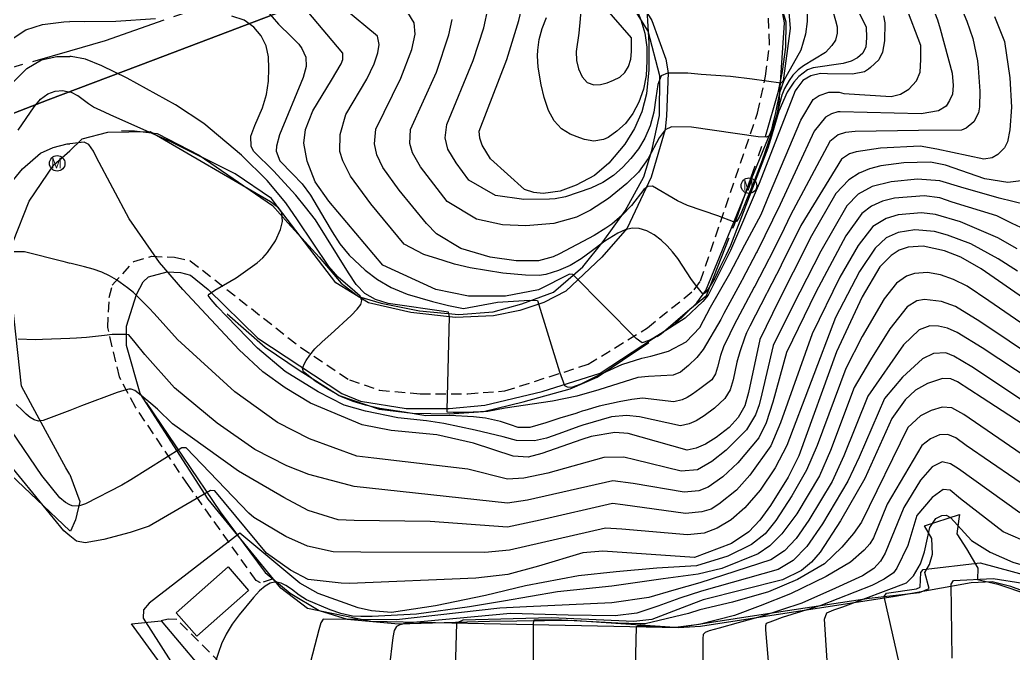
# Model space of a CAD drawing. Header units: feet. Extents: x 197796 to 199821, y 552499 to 555392.
# Drawn here: x 199112 to 199208, y 554311.2 to 554372.5 of the extents above; entities that cross this region are included whole.
import ezdxf

# ---------------------------------------------------------------- set-up
doc = ezdxf.new("R2010")
doc.units = ezdxf.units.FT
doc.header["$MEASUREMENT"] = 0
doc.linetypes.add('ANYANG1', pattern=[11.5, 6, -1, 1, -1.5, 1, -1])
doc.linetypes.add('ANYANG11', pattern=[1.5, 1, -0.5])
for name, color, linetype in [('AAC006', 7, 'ANYANG1'), ('ADA085', 1, 'CONTINUOUS'), ('AE002', 1, 'ANYANG11'), ('AE130', 42, 'CONTINUOUS'), ('AE200', 1, 'CONTINUOUS'), ('AZ080', 1, 'CONTINUOUS'), ('AZ0801', 7, 'CONTINUOUS'), ('CAA001', 7, 'CONTINUOUS'), ('CAA002', 30, 'CONTINUOUS'), ('wipco_지적', 20, 'CONTINUOUS')]:
    doc.layers.add(name, color=color, linetype=linetype)
doc.styles.add('GHS', font='ROMANS', dxfattribs={"bigfont": 'NGSW.shx'})

# ---------------------------------------------------------------- blocks, each defined once
blk = doc.blocks.new('AE200')
at = {"layer": 'AE200'}
blk.add_circle((0, 0), 0.75, dxfattribs=at)
at = {"layer": 'AE200', "style": 'GHS'}
blk.add_text('M', height=1, dxfattribs=at).set_placement((-0.582, -0.477))

msp = doc.modelspace()

# ---------------------------------------------------------------- linework, layer by layer
at = {"layer": 'AAC006', "color": 255}
for points in [[(199116.8, 554369.48), (199120.25, 554370.47), (199144.05, 554378.87), (199159.19, 554384.01), (199148.46, 554390.78), (199135.13, 554399.34), (199130.78, 554401.99), (199130, 554402.51), (199121.71, 554403.85), (199118.72, 554403.21), (199117.7, 554403.13), (199116.8, 554403.04)], [(199131.98, 554344.07), (199135.65, 554340.86), (199138.95, 554338.63), (199142.81, 554336.2), (199146.69, 554334.88), (199149.89, 554334.48), (199153.44, 554334.42), (199156.76, 554334.63), (199160.6, 554335.56), (199165.14, 554336.83), (199167.75, 554337.95), (199173.92, 554342.14), (199176.68, 554344.51), (199178.29, 554345.85), (199181, 554352.72), (199183.99, 554361.2), (199185.25, 554365.59), (199185.63, 554367.47), (199185.98, 554369.82), (199186, 554372.24), (199185.31, 554374.57), (199184.62, 554376.25), (199180.93, 554380.79), (199177.41, 554384.7)]]:
    msp.add_lwpolyline(points, dxfattribs=at)
at = {"layer": 'AAC006', "color": 255, "flags": 128}
msp.add_lwpolyline([(199085.35, 554337.95), (199089.08, 554347.85), (199091.66, 554356.66), (199093.65, 554361.88), (199104.84, 554366.09), (199116.8, 554369.48)], dxfattribs=at)
at = {"layer": 'ADA085', "color": 255}
for points in [[(199170.57, 554376.36), (199173.03, 554372.4), (199174.37, 554368.69), (199174.59, 554367.36), (199174.45, 554363.21), (199174.32, 554361.87), (199172.94, 554357.29), (199170.63, 554352.36), (199168.19, 554349.54), (199164.7, 554346.26), (199162.59, 554345.17), (199160.26, 554344.39), (199157.72, 554343.88), (199154.06, 554343.71), (199149.74, 554344.2), (199145.66, 554345.13), (199142.5, 554347.06), (199136.95, 554354.31), (199136.19, 554354.9), (199124.56, 554361.66), (199120.43, 554361.6), (199117.94, 554360.94), (199116.8, 554359.82)], [(199223.9, 554311.72), (199207.7, 554317.75), (199205.9, 554318.2), (199203.88, 554318.1), (199196.52, 554316.78), (199177.72, 554313.86), (199175.58, 554313.73), (199145.87, 554314.34), (199139.76, 554315.61), (199137.16, 554317.57), (199130.16, 554326.16), (199123.58, 554336.37), (199122.26, 554341), (199122.26, 554342.87), (199123.22, 554345.94), (199123.89, 554347.18), (199124.38, 554347.64), (199126.18, 554348.14), (199127.47, 554348.07), (199128.46, 554347.82), (199130.14, 554346.44), (199134.94, 554341.71), (199143.07, 554336.37), (199144.86, 554335.64), (199149.28, 554334.92), (199153.44, 554334.93), (199156.9, 554335.24), (199162.44, 554336.56), (199168.04, 554338.33), (199175.24, 554343.07), (199177.38, 554345.15), (199178.25, 554346.33), (199185.11, 554363.07), (199185.33, 554364.49), (199185.85, 554372.19), (199185.3, 554375.17)], [(199094.59, 554248.46), (199091.44, 554250.04), (199099.8, 554268.45), (199099.85, 554269.54), (199099.97, 554281.9), (199100.04, 554298.42), (199099.97, 554316.26), (199101.23, 554319.94), (199110.46, 554329.13), (199116.79, 554323.12)], [(199116.79, 554328.54), (199117.77, 554325.93), (199117.34, 554324.17), (199116.84, 554323.07), (199116.79, 554323.12)], [(199116.79, 554265.5), (199116.82, 554265.58), (199117.22, 554295.48), (199117.92, 554300.49), (199119.47, 554303.21), (199125.51, 554310.32), (199122.74, 554314.13), (199125.62, 554314.41), (199130.98, 554308.03), (199134.17, 554306.06), (199136.18, 554305.21), (199141.34, 554304.13), (199184.03, 554305.73), (199195.7, 554308.49), (199197.56, 554308.79), (199202.05, 554308.66), (199204.42, 554308.15), (199205.25, 554307.74), (199206.77, 554306.14), (199207.92, 554303.25), (199207.86, 554301.31)]]:
    msp.add_lwpolyline(points, dxfattribs=at)
at = {"layer": 'ADA085', "color": 255, "flags": 128}
for points in [[(199109.02, 554345.61), (199110.71, 554347.79), (199111.27, 554350.96), (199112.86, 554354.95), (199115.258, 554358.48), (199116.8, 554359.82)], [(199116.79, 554328.54), (199116.407, 554329.204), (199113.64, 554334.28), (199112.12, 554337.1), (199111.07, 554346.84), (199110.32, 554346.72), (199110.39, 554345.72)]]:
    msp.add_lwpolyline(points, dxfattribs=at)
at = {"layer": 'AE002', "color": 255}
for points in [[(199136.43, 554318.46), (199135.22, 554318.08), (199134.8, 554318.31), (199128.24, 554327.5), (199123.14, 554335.07), (199121.58, 554337.98), (199120.45, 554342.75), (199120.6, 554345.65), (199120.89, 554346.84), (199122.97, 554349.14), (199124.7, 554349.63), (199126.91, 554349.55), (199128.43, 554349.21), (199139.11, 554340.82), (199143.8, 554337.69), (199146.69, 554336.7), (199150.63, 554336.34), (199155.23, 554336.35), (199158.82, 554336.63), (199166.87, 554339.2), (199172.6, 554342.73), (199177.12, 554346.39), (199177.72, 554347.26), (199183.24, 554363.47), (199184.01, 554367.04), (199184.39, 554370.13), (199184.27, 554373.38)], [(199205.25, 554307.74), (199205.03, 554309.2), (199202.08, 554310.02), (199198.51, 554310.06), (199194.45, 554309.63), (199187.48, 554307.93), (199183.52, 554307.28), (199182.3, 554306.9), (199178.72, 554306.6), (199164.07, 554306.58), (199144.51, 554305.8), (199140.03, 554306.02), (199134.37, 554307.82), (199132.39, 554309.28), (199127.12, 554314.56), (199126.28, 554314.57), (199125.62, 554314.41)]]:
    msp.add_lwpolyline(points, dxfattribs=at)
at = {"layer": 'AE130', "color": 255}
msp.add_lwpolyline([(199129.06, 554312.93), (199127.06, 554315.2), (199132.09, 554319.63), (199134.05, 554317.35)], close=True, dxfattribs=at)
at = {"layer": 'AZ080', "color": 255}
for points in [[(199143.01, 554347.04), (199144.69, 554345.75), (199146.86, 554345.09), (199150.57, 554344.37), (199154.36, 554344.02), (199157.69, 554344.26), (199160.47, 554345.04), (199163.53, 554346.17), (199166.36, 554348.6), (199168.32, 554351.05), (199170.44, 554354.02), (199172.25, 554357.31), (199173.03, 554359.86), (199173.76, 554363.23), (199173.78, 554367.06), (199172.66, 554371.39), (199170.51, 554374.85), (199167.87, 554378.01)], [(199124.18, 554335.5), (199131.33, 554324.95), (199135.66, 554319.08), (199138.09, 554317.08), (199140.89, 554315.4), (199143.58, 554314.59), (199148.53, 554314.14), (199157.33, 554314.39), (199165.29, 554314.48), (199175.24, 554313.82), (199176.51, 554313.92), (199183.35, 554315), (199194.02, 554316.61), (199198.87, 554317.17), (199199.81, 554317.54), (199199.39, 554319.08), (199199.83, 554319.85), (199200.15, 554320.87), (199200.08, 554322.36), (199199.36, 554323.6), (199202.73, 554324.69), (199202.68, 554324.26), (199202.48, 554322.82), (199203.43, 554321.37), (199204.52, 554319.49), (199204.48, 554318.42), (199206.45, 554317.96), (199215.23, 554315.01)]]:
    msp.add_lwpolyline(points, dxfattribs=at)
at = {"layer": 'AZ0801', "color": 255}
msp.add_lwpolyline([(199121.79, 554361.77), (199123.03, 554361.76), (199125.23, 554361.5), (199129.28, 554359.39), (199136.37, 554354.55), (199137.86, 554352.88), (199140.88, 554349.54), (199143.01, 554347.04)], dxfattribs=at)
at = {"layer": 'CAA001', "color": 255}
for points, elevation in [([(199195.41, 554372.87), (199195.52, 554372.19), (199195.51, 554370.46), (199195.31, 554369.34), (199194.94, 554368.62), (199194.14, 554367.88), (199193.94, 554367.71), (199193.56, 554367.44), (199192.41, 554367.24), (199189.98, 554367.27), (199189.31, 554367.29), (199188.38, 554367.07), (199187.6, 554366.61), (199187.02, 554365.84), (199186.87, 554365.63), (199183.39, 554356.66), (199180.61, 554350.19), (199178.46, 554345.88), (199177.95, 554345.26), (199176.24, 554343.64), (199174.03, 554342.24), (199173.27, 554341.8), (199172.72, 554341.5), (199172.08, 554341.28), (199171.51, 554341.7), (199165.4, 554347.87), (199165.07, 554347.92), (199162.08, 554346.38), (199158.89, 554345.77), (199155.31, 554345.79), (199152.16, 554346.44), (199147.02, 554348.77), (199141.8, 554354.96), (199140.48, 554356.81), (199139.71, 554358.82), (199139.39, 554360.55), (199139.55, 554361.89), (199140.26, 554363.69), (199142.08, 554366.65), (199143.01, 554368.22), (199143.17, 554368.65), (199143.15, 554369.26), (199136.29, 554377.46)], 125), ([(199172.55, 554373.44), (199172.72, 554370.22), (199172.73, 554367.64), (199172.51, 554365.34), (199172.05, 554363.59), (199171.35, 554361.98), (199170.42, 554360.48), (199168.86, 554358.64), (199167.47, 554357.45), (199165.71, 554356.5), (199164.17, 554355.93), (199162.53, 554355.69), (199161.61, 554355.8), (199160.73, 554356.07), (199157.43, 554359.04), (199156.63, 554360.36), (199156.39, 554361.06), (199156.34, 554361.72), (199159, 554368.65), (199160.16, 554372.4), (199160.72, 554374.77)], 130), ([(199208.71, 554356.93), (199207.4, 554356.77), (199205.2, 554357.13), (199201.38, 554358.44), (199199.93, 554358.72), (199197.37, 554358.65), (199195.15, 554358.38), (199194.05, 554358.08), (199193.06, 554357.67), (199192.04, 554357.03), (199190.81, 554355.69), (199188.44, 554351.6), (199186.68, 554348.11), (199185.29, 554345.35), (199183.44, 554341.58), (199182.37, 554336.48), (199182, 554335.18), (199181.37, 554334.07), (199180.5, 554333.1), (199179.24, 554332.13), (199178.2, 554331.5), (199177.29, 554331.09), (199176.44, 554330.91), (199172, 554332.15), (199170.74, 554332.52), (199169.46, 554332.62), (199167.16, 554332.24), (199166.26, 554331.93), (199162.39, 554330.59), (199161.06, 554330.22), (199159.61, 554330.31), (199155.8, 554331.59), (199152.25, 554332.38), (199147.85, 554332.79), (199145.02, 554333.34), (199140.03, 554335.45), (199137.59, 554336.93), (199135.43, 554338.47), (199133.14, 554340.61), (199127.7, 554346.43), (199125.44, 554349.04), (199122.51, 554353.25), (199119.36, 554359.17), (199119.07, 554359.78), (199118.63, 554360.43), (199118.16, 554360.66), (199116.8, 554360.51)], 120), ([(199214.27, 554341.89), (199204.84, 554348.42), (199202.86, 554349.54), (199201.28, 554350.16), (199199.23, 554350.61), (199197.8, 554350.52), (199196.93, 554350.21), (199196.13, 554349.7), (199195.04, 554348.61), (199193.35, 554345.72), (199190.85, 554340.4), (199187.23, 554330.37), (199186.18, 554328.29), (199184.47, 554325.56), (199183.46, 554324.13), (199182.4, 554323), (199180.73, 554321.9), (199177.15, 554320.55), (199168.27, 554321.16), (199166.36, 554320.98), (199162.06, 554319.71), (199159.11, 554318.9), (199156.03, 554318.55), (199143.8, 554318.04), (199143.01, 554318.07), (199139.82, 554318.41), (199138.12, 554319.3), (199135.78, 554320.97), (199130.81, 554326.96), (199130.38, 554327), (199124.44, 554323.57), (199122.61, 554322.95), (199120.06, 554322.26), (199118.26, 554321.94), (199117.42, 554322.12), (199116.79, 554322.63)], 115), ([(199216.09, 554328.72), (199204.93, 554335.97), (199202.56, 554337.51), (199201.9, 554337.81), (199201.09, 554337.82), (199199.64, 554337.36), (199198.5, 554336.7), (199197.48, 554335.77), (199196.22, 554333.96), (199193.59, 554328.16), (199191.26, 554324.09), (199189.29, 554321.06), (199188.45, 554320.07), (199187.47, 554319.28), (199185.65, 554318.39), (199177.99, 554316.46), (199176.38, 554315.83), (199173.03, 554314.56), (199171.27, 554314.34), (199163.29, 554314.7), (199154.77, 554314.47), (199154.16, 554314.19), (199153.88, 554305.32)], 110), ([(199190.09, 554308.56), (199189.7, 554314.57), (199189.94, 554315.18), (199190.6, 554315.48), (199191.47, 554315.77), (199197.61, 554318.09), (199198.3, 554318.76), (199198.99, 554319.91), (199199.35, 554321.09), (199199.87, 554323.45), (199200.47, 554324.3), (199201.05, 554324.6), (199201.47, 554324.62), (199201.87, 554324.4), (199203.91, 554322.19), (199205.7, 554321.04), (199207.9, 554320.1), (199210.79, 554319.24)], 105)]:
    msp.add_lwpolyline(points, dxfattribs=dict(at, elevation=elevation))
at = {"layer": 'CAA001', "color": 255, "flags": 128}
for points, elevation in [([(199110.31, 554355.77), (199112.22, 554358.07), (199113.97, 554359.58), (199115.19, 554360.15), (199116.52, 554360.49), (199116.8, 554360.51)], 120), ([(199116.79, 554322.63), (199116.226, 554323.106), (199112.21, 554328.01), (199111.07, 554329.42)], 115)]:
    msp.add_lwpolyline(points, dxfattribs=dict(at, elevation=elevation))
at = {"layer": 'CAA002', "color": 255}
for points, elevation in [([(199199.59, 554381.54), (199203.45, 554372.36), (199204.03, 554370.68), (199204.49, 554368.51), (199204.55, 554367.85), (199204.7, 554365.57), (199204.66, 554364.06), (199204.57, 554363.48), (199204.12, 554362.63), (199203.39, 554362.01), (199202.94, 554361.81), (199198.78, 554361.78), (199192.65, 554361.7), (199191.73, 554361.58), (199191.03, 554361.37), (199190.22, 554360.71), (199186.42, 554353.62), (199185.5, 554351.7), (199184.35, 554349.43), (199184.31, 554349.36), (199182.96, 554346.74), (199182.92, 554346.66), (199181.23, 554343.49), (199180.92, 554342.88), (199180.55, 554342.13), (199179.94, 554340.88), (199179.65, 554340.05), (199179.36, 554338.92), (199179.18, 554338.27), (199178.8, 554337.69), (199177.67, 554336.84), (199176.94, 554336.3), (199176.42, 554335.99), (199175.96, 554335.78), (199175.14, 554335.58), (199172.12, 554335.92), (199171.09, 554335.81), (199169.86, 554335.56), (199167.93, 554335.15), (199166.53, 554334.75), (199166.29, 554334.66), (199165.94, 554334.53), (199165.68, 554334.44), (199164.13, 554333.98), (199162.77, 554333.55), (199161.23, 554333.11), (199160.12, 554333.11), (199159.38, 554333.36), (199158.39, 554333.67), (199156.96, 554333.98), (199155.78, 554334.13), (199153.5, 554334.25), (199151.2, 554334.21), (199149.1, 554334.57), (199146.73, 554334.93), (199145.34, 554335.25), (199144.15, 554335.62), (199142.97, 554336.08), (199141.78, 554336.78), (199140.5, 554337.58), (199139.81, 554338.11), (199139.35, 554338.47), (199139.27, 554338.83), (199139.51, 554339.33), (199139.63, 554339.56), (199139.97, 554340.07), (199140.47, 554340.68), (199141.17, 554341.38), (199142, 554342.12), (199143.96, 554343.91), (199144.54, 554344.51), (199144.9, 554344.99), (199145.01, 554345.37), (199144.84, 554345.77), (199144.33, 554346.24), (199142.71, 554347.62), (199141.82, 554348.65), (199138.77, 554353.16), (199137.66, 554354.79), (199135.84, 554356.94), (199133.38, 554359.4), (199129.73, 554362.45), (199127.01, 554364.28), (199122.33, 554366.84), (199119.88, 554368.03), (199118.3, 554368.67), (199116.91, 554368.93), (199116.8, 554368.93)], 122), ([(199199.69, 554374.89), (199200.62, 554372.47), (199200.89, 554371.59), (199202.04, 554367.33), (199202.12, 554366.14), (199202.08, 554365.28), (199201.79, 554364.67), (199201.46, 554364.14), (199200.73, 554363.69), (199199.05, 554363.4), (199191.23, 554363.6), (199190.98, 554363.59), (199190.37, 554363.39), (199189.81, 554363.08), (199188.69, 554361.71), (199185.41, 554354.64), (199183.18, 554350.08), (199183.13, 554349.99), (199181.75, 554347.35), (199181.73, 554347.31), (199179.96, 554344.11), (199179.67, 554343.53), (199177.98, 554340.63), (199177.36, 554339.85), (199176.55, 554339.07), (199175.8, 554338.43), (199175.08, 554338.15), (199172.69, 554338.03), (199171.67, 554337.93), (199167.9, 554336.73), (199165.78, 554336.12), (199163.41, 554335.64), (199158.84, 554334.96), (199157.16, 554334.64), (199155.05, 554334.55), (199153.82, 554334.55), (199153.25, 554334.59), (199153.25, 554334.8), (199153.46, 554343.8), (199153.37, 554344.22), (199147.55, 554345.08), (199146.32, 554345.45), (199145.3, 554346.03), (199144.44, 554346.92), (199143.7, 554348.05), (199140.51, 554353.17), (199139.57, 554354.39), (199138.64, 554355.53), (199136.48, 554357.89), (199134.56, 554359.75), (199134.31, 554360.25), (199134.29, 554361.24), (199134.65, 554362.26), (199135.4, 554363.99), (199135.79, 554365.26), (199135.99, 554366.54), (199136.03, 554367.76), (199135.99, 554368.91), (199135.76, 554369.97), (199135.29, 554370.94), (199134.58, 554371.78), (199133.63, 554372.43), (199132.43, 554372.83)], 123), ([(199134.51, 554374.93), (199136.96, 554372.06), (199138.16, 554370.88), (199138.91, 554370.12), (199139.22, 554369.72), (199139.59, 554368.88), (199139.62, 554367.96), (199139.33, 554366.9), (199137.06, 554361.38), (199136.76, 554360.28), (199136.74, 554359.78), (199137.09, 554358.87), (199138.31, 554357.59), (199139.23, 554356.62), (199140.05, 554355.54), (199141.43, 554353.18), (199142.12, 554351.98), (199142.88, 554350.83), (199143.77, 554349.75), (199145.33, 554348.3), (199146.5, 554347.4), (199147.83, 554346.62), (199149.37, 554345.98), (199151.82, 554345.25), (199153.37, 554344.87), (199154.83, 554344.6), (199158.1, 554345.21), (199161.19, 554345.39), (199161.98, 554345.35), (199164.09, 554338.47), (199164.57, 554337.16), (199164.84, 554337.02), (199165.29, 554336.98), (199166.2, 554337.3), (199167.86, 554338.15), (199170.13, 554339.17), (199172.04, 554339.79), (199172.92, 554339.99), (199174.64, 554340.47), (199176.35, 554341.37), (199177.66, 554342.74), (199178.69, 554344.73), (199180.54, 554347.96), (199182.02, 554350.74), (199183.57, 554353.66), (199184.4, 554355.65), (199187.41, 554362.79), (199188.61, 554364.79), (199189.17, 554365.15), (199190.13, 554365.49), (199191.12, 554365.49), (199191.56, 554365.37), (199196.15, 554365.08), (199197.05, 554365.28), (199197.86, 554365.77), (199198.6, 554366.59), (199198.93, 554367.41), (199199.01, 554368.64), (199199.01, 554369.99), (199197.56, 554373.78)], 124), ([(199191.96, 554375.32), (199193.72, 554371.81), (199193.76, 554370.73), (199193.69, 554369.87), (199193.39, 554369.24), (199192.9, 554368.81), (199192.27, 554368.49), (199191.51, 554368.25), (199188.6, 554367.85), (199188.07, 554367.63), (199187.21, 554367.01), (199186.74, 554366.46), (199186.11, 554365.48), (199185.29, 554363.64), (199184.47, 554360.92), (199184.24, 554360.09), (199180.62, 554350.67), (199180.16, 554349.71), (199179.62, 554348.62), (199179.1, 554347.51), (199178.45, 554346.47), (199178.17, 554346.11), (199177.97, 554345.99), (199177.78, 554346.21), (199177.26, 554346.83), (199176.84, 554347.39), (199175.52, 554349.41), (199175.03, 554350.07), (199174.51, 554350.65), (199173.91, 554351.2), (199173.25, 554351.7), (199172.54, 554352.09), (199171.81, 554352.33), (199171.12, 554352.34), (199170.45, 554352.2), (199169.72, 554351.87), (199168.49, 554351.1), (199167.16, 554350.11), (199166.19, 554349.38), (199165.13, 554348.75), (199164, 554348.25), (199162.79, 554347.89), (199162.15, 554347.79), (199160.81, 554347.82), (199158.63, 554348.01), (199155.47, 554348.53), (199153.97, 554348.88), (199152.87, 554349.22), (199152.34, 554349.39), (199150.98, 554349.8), (199149.1, 554350.82), (199145.88, 554354.69), (199143.9, 554357.38), (199143.16, 554358.84), (199142.89, 554359.75), (199142.91, 554361.41), (199143.47, 554363.34), (199145.49, 554366.73), (199146.19, 554368.21), (199146.56, 554369.29), (199146.69, 554370.1), (199146.5, 554370.9), (199143.33, 554373.54)], 126), ([(199206.13, 554372.8), (199207.09, 554370.37), (199207.62, 554366.88), (199207.76, 554364.04), (199207.62, 554361.85), (199207.39, 554360.7), (199207.09, 554360.11), (199206.45, 554359.46), (199205.9, 554359.13), (199205.09, 554359.01), (199200.55, 554359.98), (199198.93, 554360.27), (199195.12, 554360.08), (199192.77, 554359.73), (199192.13, 554359.52), (199191.34, 554359.03), (199187.43, 554352.61), (199185.51, 554348.77), (199185.5, 554348.74), (199184.17, 554346.13), (199184.1, 554346), (199182.5, 554342.87), (199182.18, 554342.23), (199181.99, 554341.83), (199181.52, 554340.41), (199181.23, 554339.4), (199180.87, 554337.7), (199180.59, 554336.73), (199180.08, 554335.88), (199179.08, 554334.97), (199178.09, 554334.22), (199177.31, 554333.74), (199176.63, 554333.44), (199175.79, 554333.24), (199171.84, 554334.11), (199170.56, 554334.25), (199169.13, 554334.11), (199166.35, 554333.32), (199165.97, 554333.19), (199164.05, 554332.47), (199162.84, 554332.06), (199161.68, 554331.81), (199159.96, 554331.85), (199158.67, 554332.18), (199155.96, 554332.85), (199152.91, 554333.47), (199151.24, 554333.73), (199148.48, 554334.02), (199145.34, 554334.66), (199143.31, 554335.26), (199140.77, 554336.55), (199137.58, 554338.49), (199134.91, 554340.75), (199131.95, 554343.81), (199131.03, 554344.79), (199130.45, 554345.46), (199130.14, 554345.83), (199130.24, 554345.98), (199130.37, 554346.08), (199130.81, 554346.36), (199132.87, 554347.55), (199134.88, 554349), (199135.45, 554349.49), (199135.9, 554350.01), (199136.65, 554351.12), (199137.14, 554352.21), (199137.33, 554352.99), (199137.28, 554353.86), (199136.27, 554355.2), (199132.78, 554357.59), (199126.48, 554360.71), (199120.74, 554363.28), (199120.15, 554363.54), (199119.09, 554364.03), (199118.6, 554364.36), (199117.57, 554365.14), (199116.94, 554365.47), (199116.8, 554365.5)], 121), ([(199190.47, 554373.44), (199190.76, 554372.41), (199190.91, 554371.81), (199190.91, 554371.18), (199190.76, 554370.52), (199190.4, 554370), (199189.79, 554369.31), (199187.67, 554368.03), (199187.16, 554367.66), (199186.65, 554367.12), (199186.3, 554366.61), (199185.83, 554365.85), (199185.57, 554365.19), (199185.06, 554363.24), (199184.48, 554361.25), (199183.68, 554358.93), (199182.95, 554356.98), (199181.68, 554353.88), (199181.45, 554353.4), (199181.24, 554353.03), (199181.02, 554352.93), (199180.9, 554352.97), (199179.4, 554353.55), (199176.45, 554354.54), (199175.51, 554355), (199173.07, 554356.4), (199172.62, 554356.39), (199172.24, 554356.07), (199171.06, 554354.54), (199170.16, 554353.62), (199169.14, 554352.74), (199168.59, 554352.35), (199167.44, 554351.65), (199164.09, 554349.86), (199163.5, 554349.58), (199162.06, 554349.19), (199159.91, 554349.19), (199157.39, 554349.56), (199154.57, 554350.38), (199152.2, 554351.79), (199151.24, 554352.81), (199148.62, 554356.01), (199147.04, 554358.22), (199146.45, 554359.43), (199146.21, 554360.5), (199146.35, 554361.92), (199148.78, 554366.84), (199149.83, 554369.62), (199150.14, 554371.08), (199150.07, 554372.19), (199149.44, 554373.17)], 127), ([(199188.04, 554373.49), (199188.04, 554372.31), (199187.87, 554371.08), (199187.43, 554369.53), (199186.08, 554367.21), (199185.76, 554366.63), (199185.34, 554365.43), (199184.97, 554363.51), (199184.67, 554362.33), (199184.56, 554361.74), (199184.37, 554361.27), (199184.1, 554361.13), (199183.3, 554361.17), (199176.86, 554362.1), (199174.92, 554362.13), (199174.3, 554361.86), (199173.74, 554361.08), (199172.68, 554359.08), (199171.73, 554357.75), (199170.6, 554356.67), (199168.82, 554355.23), (199167.08, 554354.1), (199165.73, 554353.41), (199163.55, 554352.8), (199160.86, 554352.58), (199158.59, 554352.67), (199156.07, 554353.23), (199153.26, 554354.93), (199150.67, 554358.29), (199149.91, 554359.64), (199149.65, 554360.52), (199149.71, 554361.88), (199152.2, 554367.42), (199153.41, 554371.04), (199153.73, 554372.51)], 128), ([(199186.24, 554373.21), (199186.39, 554371.63), (199185.71, 554366.58), (199185.47, 554366.36), (199182.7, 554366.75), (199180.63, 554366.99), (199177.79, 554367.19), (199176.5, 554367.32), (199174.52, 554367.32), (199173.92, 554367.07), (199173.6, 554366.24), (199173.41, 554364.95), (199173.21, 554363.56), (199172.86, 554362.23), (199172.35, 554361.03), (199171.72, 554360), (199171, 554359.08), (199170.21, 554358.24), (199169.32, 554357.43), (199168.3, 554356.76), (199167.14, 554356.22), (199164.68, 554355.37), (199163.68, 554355.17), (199163.13, 554355.16), (199160.65, 554355.12), (199157.91, 554355.49), (199155.35, 554356.99), (199154.11, 554358.66), (199153.31, 554359.99), (199153.04, 554361.07), (199153.21, 554362.37), (199155.77, 554368.56), (199156.79, 554371.71), (199157.22, 554373.64)], 129), ([(199171.5, 554373.61), (199171.97, 554372.46), (199172.33, 554371.2), (199172.52, 554369.84), (199172.54, 554368.47), (199172.46, 554367.1), (199172.21, 554365.77), (199171.77, 554364.53), (199171.17, 554363.42), (199170.46, 554362.47), (199169.65, 554361.71), (199168.79, 554361.12), (199168.35, 554360.91), (199167.43, 554360.77), (199166.52, 554360.92), (199166.06, 554361.07), (199165.14, 554361.43), (199164.28, 554361.95), (199163.58, 554362.71), (199163.03, 554363.73), (199162.62, 554364.96), (199162.32, 554366.19), (199162.03, 554367.91), (199161.98, 554369.01), (199162, 554369.54), (199162.13, 554370.59), (199162.41, 554371.64), (199162.83, 554372.71)], 131), ([(199125.08, 554372.58), (199121.22, 554372.32), (199118.25, 554372.28), (199116.8, 554372.31)], 123), ([(199209.21, 554354.6), (199206.57, 554355.24), (199202.86, 554356.3), (199200.84, 554356.91), (199198.69, 554357.07), (199196.14, 554356.84), (199194.31, 554356.39), (199192.94, 554355.63), (199191.87, 554354.51), (199189.35, 554350.14), (199186.65, 554344.85), (199184.75, 554341), (199183.65, 554336.36), (199183.38, 554335.29), (199183.02, 554334.31), (199182.18, 554332.88), (199180.2, 554330.9), (199178.83, 554329.81), (199177.44, 554329.01), (199175.84, 554328.86), (199171.39, 554329.97), (199170.32, 554330.24), (199168.39, 554330.19), (199162.98, 554328.67), (199160.66, 554328.19), (199159.07, 554328.09), (199155.24, 554329.06), (199146.17, 554330.14), (199144.51, 554330.32), (199139.96, 554331.99), (199136.84, 554333.58), (199132.73, 554336.53), (199127.18, 554341.6), (199124.93, 554344.1), (199124.45, 554344.63), (199122.94, 554346.12), (199122.35, 554346.59), (199121.31, 554347.35), (199120.63, 554347.75), (199119.87, 554348.1), (199119.05, 554348.38), (199118.21, 554348.6), (199116.79, 554348.97)], 119), ([(199210.35, 554351.65), (199207.82, 554352.81), (199206.34, 554353.55), (199202.05, 554354.85), (199200.83, 554355.27), (199199.32, 554355.46), (199196.45, 554355.24), (199195.32, 554354.96), (199194.24, 554354.46), (199193.3, 554353.76), (199191.76, 554351.62), (199188.87, 554346.18), (199186.02, 554340.35), (199184.71, 554335.54), (199184.08, 554333.56), (199183.36, 554332.1), (199181.33, 554329.68), (199179.89, 554328.32), (199178.46, 554327.33), (199177.55, 554326.98), (199176.15, 554326.85), (199171.23, 554327.7), (199169.25, 554327.93), (199161.01, 554326.07), (199159.09, 554325.79), (199144.26, 554327.39), (199139.89, 554328.54), (199137.74, 554329.4), (199134.65, 554330.98), (199131.02, 554333.51), (199126.91, 554336.94), (199124.05, 554340.16), (199123.09, 554341.29), (199122.5, 554342.06), (199122.31, 554342.07), (199120.88, 554342.07), (199120.15, 554341.99), (199118.39, 554341.78), (199117.42, 554341.73), (199116.79, 554341.7)], 118), ([(199208.31, 554350.34), (199206.45, 554351.42), (199202.85, 554352.96), (199200.44, 554353.68), (199199.08, 554353.84), (199196.83, 554353.63), (199195.65, 554353.28), (199194.38, 554352.52), (199192.96, 554350.69), (199191.17, 554347.61), (199188.51, 554342.14), (199185.45, 554333.54), (199184.53, 554331.33), (199182.49, 554328.49), (199181.2, 554327.03), (199179.5, 554325.69), (199178.74, 554325.22), (199177.86, 554324.95), (199176.26, 554324.8), (199170.21, 554325.61), (199169.22, 554325.76), (199162.24, 554324.15), (199159.07, 554323.48), (199151.61, 554324.02), (199144.25, 554324.12), (199142.73, 554324.19), (199139.82, 554325.08), (199137.46, 554326.32), (199133.08, 554328.86), (199126.7, 554333.45), (199125.26, 554334.85), (199124.63, 554335.4), (199123.67, 554336.18), (199123.08, 554336.68), (199122.71, 554336.81), (199122.5, 554336.79), (199122, 554336.68), (199121.35, 554336.46), (199117.92, 554335.18), (199116.79, 554334.73)], 117), ([(199208.34, 554348.18), (199206.48, 554349.39), (199203.85, 554350.84), (199201.57, 554351.68), (199200.33, 554352.02), (199198.44, 554352.2), (199196.81, 554351.92), (199195.67, 554351.43), (199194.6, 554350.41), (199193.08, 554348.17), (199190.75, 554343.71), (199186.07, 554331.37), (199184.95, 554329.19), (199183.48, 554327.05), (199182, 554325.32), (199180.69, 554324.19), (199179.33, 554323.37), (199178.07, 554322.88), (199176.47, 554322.71), (199170.11, 554323.28), (199168.54, 554323.36), (199159.28, 554321.23), (199156.9, 554321.01), (199144.9, 554321.06), (199142.22, 554321.08), (199139.74, 554321.63), (199137.67, 554322.55), (199134.58, 554324.4), (199134.08, 554324.82), (199128.03, 554331.13), (199127.61, 554331.13), (199122.69, 554328.04), (199121.8, 554327.53), (199118.32, 554325.73), (199117.63, 554325.51), (199117.01, 554325.52), (199116.79, 554325.62)], 116), ([(199212.27, 554340.71), (199205.58, 554345.34), (199203.49, 554346.75), (199202.16, 554347.4), (199200.9, 554347.83), (199199.64, 554348.06), (199198.38, 554347.97), (199197.63, 554347.71), (199196.67, 554347.04), (199195.46, 554345.53), (199193.33, 554341.89), (199191.75, 554338.78), (199188.98, 554331.36), (199187.97, 554328.96), (199186.56, 554326.48), (199185, 554324.11), (199183.96, 554322.82), (199182.65, 554321.8), (199180.35, 554320.65), (199177.32, 554319.73), (199173.5, 554319.52), (199169.57, 554319.14), (199165.92, 554318.75), (199160.82, 554317.81), (199156.95, 554316.87), (199152.13, 554315.87), (199147.87, 554315.21), (199145.95, 554315.37), (199144.66, 554315.67), (199140.78, 554317.07), (199139.01, 554318.06), (199133.22, 554322.88), (199124.45, 554316.14), (199123.92, 554315.47), (199123.89, 554314.69), (199127.3, 554309.34)], 114), ([(199213.12, 554337.71), (199204.72, 554343.33), (199202.35, 554344.79), (199201.02, 554345.27), (199199.37, 554345.47), (199198.62, 554345.32), (199197.7, 554344.74), (199196.02, 554342.64), (199194.14, 554339.63), (199192.58, 554336.96), (199190.28, 554330.87), (199189.21, 554328.44), (199187.03, 554324.77), (199185.58, 554322.81), (199184.41, 554321.65), (199183.28, 554320.9), (199179.79, 554319.46), (199177.49, 554318.91), (199174.11, 554318.47), (199169.14, 554317.77), (199163.89, 554317.23), (199158.7, 554316.31), (199155.41, 554315.77), (199150.27, 554315.07), (199146, 554314.85), (199144.9, 554314.85), (199144.11, 554314.87), (199142.96, 554315.13), (199141.94, 554315.48), (199139.64, 554316.46), (199138.94, 554316.91), (199138.22, 554317.48), (199137.67, 554317.83), (199137.2, 554318.06), (199136.76, 554318.16), (199136.55, 554318.15), (199136.13, 554318.06), (199135.67, 554317.77), (199135.13, 554317.32), (199134.52, 554316.68), (199133.14, 554315.01), (199132.47, 554314.08), (199131.88, 554313.13), (199131.43, 554312.2), (199131.14, 554311.36), (199129.84, 554307.42)], 113), ([(199214.61, 554334.43), (199204.92, 554340.79), (199202.53, 554342.26), (199201.59, 554342.69), (199200.7, 554342.89), (199199.89, 554342.91), (199198.85, 554342.53), (199197.32, 554341.07), (199193.88, 554336.12), (199191.57, 554330.37), (199190.43, 554327.89), (199188.19, 554324.13), (199186.96, 554322.37), (199185.85, 554321.19), (199184.52, 554320.3), (199177.65, 554318.1), (199175.14, 554317.38), (199172.74, 554316.68), (199169.15, 554316.16), (199160.91, 554315.78), (199158.33, 554315.64), (199148.36, 554314.51), (199141.27, 554314.57), (199141.05, 554314.23), (199140.85, 554313.55), (199139.86, 554309.71)], 112), ([(199213.84, 554332.34), (199203.95, 554338.97), (199202.2, 554339.99), (199201.42, 554340.32), (199200.24, 554340.25), (199199.17, 554339.73), (199197.24, 554337.96), (199195.5, 554335.91), (199193.06, 554330.22), (199191.97, 554327.9), (199189.5, 554323.8), (199187.99, 554321.61), (199186.68, 554320.26), (199185.23, 554319.39), (199177.82, 554317.28), (199175.74, 554316.62), (199173.59, 554315.83), (199171.57, 554315.17), (199169.47, 554314.89), (199164.93, 554314.98), (199159.36, 554315.12), (199149.29, 554314.18), (199148.67, 554314.04), (199148.36, 554313.88), (199148.14, 554313.5), (199147.99, 554312.8), (199147.64, 554309.86)], 111), ([(199210.95, 554329), (199203.16, 554334.36), (199202, 554334.99), (199201.07, 554335.05), (199200, 554334.75), (199198.99, 554334.21), (199197.76, 554333.1), (199193.27, 554323.95), (199192.49, 554322.86), (199191.36, 554321.54), (199189.69, 554319.91), (199187.09, 554318.4), (199184.3, 554317.23), (199180.8, 554316.22), (199177.66, 554315.49), (199176.57, 554315.14), (199172.39, 554314.12), (199171.9, 554314.14), (199169.75, 554314.19), (199164.28, 554314.47), (199161.61, 554314.47), (199161.56, 554314.19), (199161.52, 554304.6)], 109), ([(199210.45, 554326.52), (199203.39, 554331.35), (199202.38, 554332.11), (199201.62, 554332.41), (199200.81, 554332.37), (199199.95, 554332.01), (199199.12, 554331.35), (199195.76, 554325.69), (199194.43, 554322.45), (199194.08, 554321.85), (199193.54, 554321.23), (199192.22, 554320.07), (199189.85, 554318.71), (199186.43, 554317.04), (199183.48, 554315.87), (199181, 554314.94), (199177.58, 554314.05), (199175.29, 554313.78), (199174, 554313.85), (199171.71, 554313.92), (199171.51, 554313.85), (199171.31, 554305.94)], 108), ([(199208.58, 554324.84), (199202.66, 554329.11), (199201.89, 554329.6), (199201.06, 554329.79), (199200.09, 554329.28), (199198.97, 554328.01), (199197.36, 554325.36), (199195.57, 554320.95), (199195.12, 554320.18), (199194.46, 554319.48), (199193.37, 554318.75), (199190.77, 554317.58), (199187.51, 554316.11), (199183.59, 554314.83), (199181.35, 554314.24), (199179.52, 554313.7), (199178.57, 554313.44), (199178.17, 554313.3), (199177.98, 554313.09), (199177.96, 554312.72), (199177.94, 554310.5)], 107), ([(199209.62, 554321.87), (199206.95, 554323.01), (199202.84, 554326.2), (199201.84, 554327.03), (199201.18, 554327.09), (199200.09, 554326.32), (199198.61, 554324.6), (199197.76, 554321.69), (199196.69, 554319.49), (199196.36, 554319.06), (199195.47, 554318.44), (199194.27, 554317.82), (199189.34, 554315.91), (199185.61, 554314.75), (199184.67, 554314.38), (199184.06, 554314.15), (199183.99, 554313.93), (199184.01, 554313.55), (199184.52, 554307.49)], 106), ([(199196.93, 554310.35), (199195.47, 554316.78), (199195.7, 554317.08), (199198.59, 554317.51), (199198.93, 554317.66), (199199.01, 554319.08), (199199.24, 554319.39), (199204.74, 554320.01), (199215.2, 554317.2)], 104), ([(199202.02, 554310.82), (199201.93, 554317.97), (199202.16, 554318.31), (199206.01, 554318.51), (199208.86, 554318.05)], 103)]:
    msp.add_lwpolyline(points, dxfattribs=dict(at, elevation=elevation))
at = {"layer": 'CAA002', "color": 255, "elevation": 132}
msp.add_lwpolyline([(199167.57, 554374.76), (199166.84, 554374.65), (199166.41, 554374.18), (199166.16, 554373.45), (199166.08, 554372.57), (199165.97, 554371.19), (199165.71, 554369.41), (199165.73, 554368.56), (199165.92, 554367.73), (199166.29, 554366.97), (199166.78, 554366.42), (199167.4, 554366.19), (199168.06, 554366.23), (199168.71, 554366.39), (199169.33, 554366.64), (199169.92, 554366.95), (199170.41, 554367.38), (199170.77, 554367.97), (199171, 554368.68), (199171.04, 554369.42), (199171.05, 554370.57), (199171.04, 554370.74), (199171.04, 554370.75)], close=True, dxfattribs=at)
at = {"layer": 'CAA002', "color": 255, "flags": 128}
for points, elevation in [([(199108.64, 554368.95), (199112.54, 554371.5), (199114.14, 554372.01), (199116.211, 554372.285), (199116.8, 554372.31)], 123), ([(199110.67, 554365.81), (199112.64, 554367.76), (199114.05, 554368.6), (199115.55, 554368.93), (199116.8, 554368.93)], 122), ([(199111.79, 554361.82), (199113.34, 554364.07), (199113.97, 554364.81), (199114.65, 554365.34), (199115.38, 554365.59), (199116.13, 554365.64), (199116.8, 554365.5)], 121), ([(199111.36, 554350.11), (199112.41, 554350.11), (199116.12, 554349.15), (199116.79, 554348.97)], 119), ([(199116.79, 554341.7), (199114.15, 554341.59), (199113.43, 554341.57), (199111.79, 554341.63)], 118), ([(199116.79, 554334.73), (199114.22, 554333.78), (199113.75, 554333.7), (199113.34, 554333.82), (199112.95, 554334.06), (199112.58, 554334.37), (199112.23, 554334.73), (199111.59, 554335.33)], 117), ([(199116.79, 554325.62), (199116.358, 554325.837), (199115.84, 554326.3), (199114.08, 554328.47), (199111.14, 554332.76)], 116)]:
    msp.add_lwpolyline(points, dxfattribs=dict(at, elevation=elevation))
at = {"layer": 'wipco_지적', "color": 20}
for points in [[(199102.955, 554305.756), (199103.808, 554321.577), (199104.415, 554332.448), (199105.089, 554345.316), (199105.599, 554355.66), (199105.876, 554361.344), (199114.699, 554364.736), (199124.828, 554368.585), (199146.213, 554376.716), (199159.84, 554381.955), (199158.673, 554384.943), (199153.038, 554399.701), (199145.057, 554420.755), (199137.327, 554441.044), (199131.676, 554455.795), (199132.756, 554458.103), (199133.593, 554459.981), (199135.894, 554465.05), (199138.703, 554471.267), (199144.332, 554483.888), (199146.403, 554488.516), (199146.595, 554491.077), (199146.931, 554495.899)], [(199146.931, 554495.899), (199146.595, 554491.077), (199146.403, 554488.516), (199144.332, 554483.888), (199138.703, 554471.267), (199135.894, 554465.05), (199133.593, 554459.981), (199132.756, 554458.103), (199131.676, 554455.795), (199137.327, 554441.044), (199145.057, 554420.755), (199153.038, 554399.701), (199158.673, 554384.943), (199159.84, 554381.955), (199146.213, 554376.716), (199124.828, 554368.585), (199114.699, 554364.736), (199105.876, 554361.344)]]:
    msp.add_lwpolyline(points, dxfattribs=at)

# ---------------------------------------------------------------- block references
at = {"layer": 'AE200', "color": 255}
msp.add_blockref('AE200', (199115.57, 554358.61), dxfattribs=at)
at = {"layer": 'AE200', "color": 255, "rotation": 359.99}
msp.add_blockref('AE200', (199182.4, 554356.45), dxfattribs=at)

doc.saveas('drawing.dxf')
